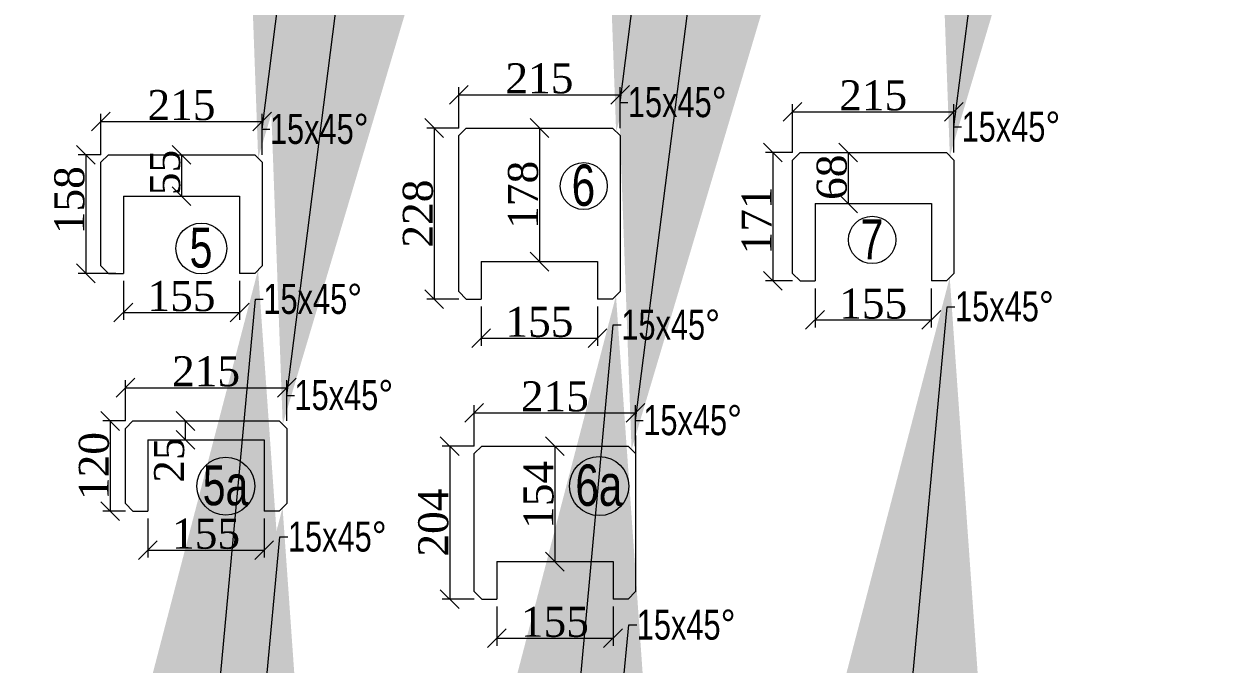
# Model space of a CAD drawing. Extents: x -1308 to 40334, y 1812 to 41869.
# Drawn here: x 29042 to 31415, y 36715 to 37995 of the extents above; entities that cross this region are included whole.
import ezdxf
from ezdxf import colors
from ezdxf.entities.mleader import LeaderData, LeaderLine
from ezdxf.math import Vec2, Vec3

# ---------------------------------------------------------------- set-up
doc = ezdxf.new("R2010")
doc.units = 0
doc.header["$LTSCALE"] = 0.4
doc.header["$MEASUREMENT"] = 0
doc.layers.get('0').update_dxf_attribs({"lineweight": 20})
doc.layers.add('Dim', color=7, linetype='Continuous', lineweight=9)
doc.styles.add('Rome', font='times.ttf')
doc.styles.get("Standard").update_dxf_attribs({"font": 'swisscl.ttf'})
doc.dimstyles.new('swaminathan$0', dxfattribs={"dimscale": 5, "dimtxt": 5, "dimasz": 3, "dimexe": 2, "dimexo": 2, "dimgap": 1, "dimtad": 1, "dimzin": 9, "dimdsep": 46, "dimtxsty": 'Standard', "dimcen": -2, "dimclrd": 256, "dimclre": 256, "dimclrt": 256, "dimadec": 0, "dimazin": 0, "dimtfac": 0.7, "dimtofl": 0, "dimtmove": 1, "dimatfit": 3, "dimfxl": 1, "dimtolj": 2, "dimtzin": 9, "dimlwd": -1, "dimlwe": -1, "dimarcsym": 0})

# ---------------------------------------------------------------- blocks, each defined once
blk = doc.blocks.new('*D1157')
at = {"layer": 'Dim', "transparency": 16777216}
for p, q in [((26613.3, 38395.3), (26613.3, 38041.5)), ((30579.3, 38395.3), (30579.3, 38041.5)), ((26688.3, 38051.5), (30504.3, 38051.5))]:
    blk.add_line(p, q, dxfattribs=at)
for points in [[(26688.3, 38064), (26688.3, 38039), (26613.3, 38051.5)], [(30504.3, 38064), (30504.3, 38039), (30579.3, 38051.5)]]:
    blk.add_solid(points, dxfattribs=at)
at = {"layer": 'Dim', "lineweight": -2, "transparency": 16777216, "insert": (28560.9, 38087.9), "char_height": 60, "attachment_point": 5, "style": 'Rome'}
blk.add_mtext('\\A2;Over all - 3966', dxfattribs=at)
blk = doc.blocks.new('_Oblique')
at = {"layer": 'Dim', "color": 0, "lineweight": -2}
blk.add_line((-0.5, -0.5), (0.5, 0.5), dxfattribs=at)
blk = doc.blocks.new('*D1053')
at = {"layer": 'Dim', "transparency": 16777216}
for p, q in [((22110.3, 29180.7), (22067.6, 29180.7)), ((22077.6, 29180.7), (22077.6, 28952.7)), ((22110.3, 28952.7), (22067.6, 28952.7))]:
    blk.add_line(p, q, dxfattribs=at)
at = {"layer": 'Dim', "transparency": 16777216, "xscale": 25, "yscale": 25, "zscale": 25}
for p, rotation in [((22077.6, 29180.7), 90), ((22077.6, 28952.7), 270)]:
    blk.add_blockref('_Oblique', p, dxfattribs=dict(at, rotation=rotation))
at = {"layer": 'Dim', "lineweight": -2, "transparency": 16777216, "insert": (22056, 29066.7), "char_height": 40, "attachment_point": 5, "rotation": 90, "style": 'Rome'}
blk.add_mtext('\\A2;228', dxfattribs=at)
blk = doc.blocks.new('*D1054')
at = {"layer": 'Dim', "transparency": 16777216}
for p, q in [((22140.3, 28942.7), (22140.3, 28890.7)), ((22295.3, 28942.7), (22295.3, 28890.7)), ((22140.3, 28900.7), (22295.3, 28900.7))]:
    blk.add_line(p, q, dxfattribs=at)
at = {"layer": 'Dim', "transparency": 16777216, "xscale": 25, "yscale": 25, "zscale": 25, "rotation": 180}
blk.add_blockref('_Oblique', (22140.3, 28900.7), dxfattribs=at)
at = {"layer": 'Dim', "transparency": 16777216, "xscale": 25, "yscale": 25, "zscale": 25}
blk.add_blockref('_Oblique', (22295.3, 28900.7), dxfattribs=at)
at = {"layer": 'Dim', "lineweight": -2, "transparency": 16777216, "insert": (22217.8, 28922.2), "char_height": 40, "attachment_point": 5, "style": 'Rome'}
blk.add_mtext('\\A2;155', dxfattribs=at)
blk = doc.blocks.new('*D1055')
at = {"layer": 'Dim', "transparency": 16777216}
for p, q in [((22110.3, 29180.7), (22110.3, 29235.1)), ((22110.3, 29225.1), (22325.3, 29225.1)), ((22325.3, 29180.7), (22325.3, 29235.1))]:
    blk.add_line(p, q, dxfattribs=at)
at = {"layer": 'Dim', "transparency": 16777216, "xscale": 25, "yscale": 25, "zscale": 25, "rotation": 180}
blk.add_blockref('_Oblique', (22110.3, 29225.1), dxfattribs=at)
at = {"layer": 'Dim', "transparency": 16777216, "xscale": 25, "yscale": 25, "zscale": 25}
blk.add_blockref('_Oblique', (22325.3, 29225.1), dxfattribs=at)
at = {"layer": 'Dim', "lineweight": -2, "transparency": 16777216, "insert": (22217.8, 29246.7), "char_height": 40, "attachment_point": 5, "style": 'Rome'}
blk.add_mtext('\\A2;215', dxfattribs=at)
blk = doc.blocks.new('*D1056')
at = {"layer": 'Dim', "transparency": 16777216}
for p, q in [((22207.8, 29180.7), (22207.8, 29180.7)), ((22217.8, 29180.7), (22217.8, 29002.7)), ((22150.3, 29002.7), (22227.8, 29002.7))]:
    blk.add_line(p, q, dxfattribs=at)
at = {"layer": 'Dim', "transparency": 16777216, "xscale": 25, "yscale": 25, "zscale": 25}
for p, rotation in [((22217.8, 29180.7), 90), ((22217.8, 29002.7), 270)]:
    blk.add_blockref('_Oblique', p, dxfattribs=dict(at, rotation=rotation))
at = {"layer": 'Dim', "lineweight": -2, "transparency": 16777216, "insert": (22196.2, 29091.7), "char_height": 40, "attachment_point": 5, "rotation": 90, "style": 'Rome'}
blk.add_mtext('\\A2;178', dxfattribs=at)
blk = doc.blocks.new('*D1046')
at = {"layer": 'Dim', "transparency": 16777216}
for p, q in [((23016.8, 29123.7), (22980.7, 29123.7)), ((22990.7, 29123.7), (22990.7, 28952.7)), ((23016.8, 28952.7), (22980.7, 28952.7))]:
    blk.add_line(p, q, dxfattribs=at)
at = {"layer": 'Dim', "transparency": 16777216, "xscale": 25, "yscale": 25, "zscale": 25}
for p, rotation in [((22990.7, 29123.7), 90), ((22990.7, 28952.7), 270)]:
    blk.add_blockref('_Oblique', p, dxfattribs=dict(at, rotation=rotation))
at = {"layer": 'Dim', "lineweight": -2, "transparency": 16777216, "insert": (22969, 29033.2), "char_height": 40, "attachment_point": 5, "rotation": 90, "style": 'Rome'}
blk.add_mtext('\\A2;171', dxfattribs=at)
blk = doc.blocks.new('*D1047')
at = {"layer": 'Dim', "transparency": 16777216}
for p, q in [((23036.8, 29123.7), (23100.9, 29123.7)), ((23090.9, 29123.7), (23090.9, 29055.7)), ((23056.8, 29055.7), (23100.9, 29055.7))]:
    blk.add_line(p, q, dxfattribs=at)
at = {"layer": 'Dim', "transparency": 16777216, "xscale": 25, "yscale": 25, "zscale": 25}
for p, rotation in [((23090.9, 29123.7), 90), ((23090.9, 29055.7), 270)]:
    blk.add_blockref('_Oblique', p, dxfattribs=dict(at, rotation=rotation))
at = {"layer": 'Dim', "lineweight": -2, "transparency": 16777216, "insert": (23069.3, 29090.8), "char_height": 40, "attachment_point": 5, "rotation": 90, "style": 'Rome'}
blk.add_mtext('\\A2;68', dxfattribs=at)
blk = doc.blocks.new('*D1048')
at = {"layer": 'Dim', "transparency": 16777216}
for p, q in [((23046.8, 28942.7), (23046.8, 28890.7)), ((23201.8, 28942.7), (23201.8, 28890.7)), ((23046.8, 28900.7), (23201.8, 28900.7))]:
    blk.add_line(p, q, dxfattribs=at)
at = {"layer": 'Dim', "transparency": 16777216, "xscale": 25, "yscale": 25, "zscale": 25, "rotation": 180}
blk.add_blockref('_Oblique', (23046.8, 28900.7), dxfattribs=at)
at = {"layer": 'Dim', "transparency": 16777216, "xscale": 25, "yscale": 25, "zscale": 25}
blk.add_blockref('_Oblique', (23201.8, 28900.7), dxfattribs=at)
at = {"layer": 'Dim', "lineweight": -2, "transparency": 16777216, "insert": (23124.3, 28922.2), "char_height": 40, "attachment_point": 5, "style": 'Rome'}
blk.add_mtext('\\A2;155', dxfattribs=at)
blk = doc.blocks.new('*D1049')
at = {"layer": 'Dim', "transparency": 16777216}
for p, q in [((23016.8, 29123.7), (23016.8, 29188.1)), ((23016.8, 29178.1), (23231.8, 29178.1)), ((23231.8, 29123.7), (23231.8, 29188.1))]:
    blk.add_line(p, q, dxfattribs=at)
at = {"layer": 'Dim', "transparency": 16777216, "xscale": 25, "yscale": 25, "zscale": 25, "rotation": 180}
blk.add_blockref('_Oblique', (23016.8, 29178.1), dxfattribs=at)
at = {"layer": 'Dim', "transparency": 16777216, "xscale": 25, "yscale": 25, "zscale": 25}
blk.add_blockref('_Oblique', (23231.8, 29178.1), dxfattribs=at)
at = {"layer": 'Dim', "lineweight": -2, "transparency": 16777216, "insert": (23124.3, 29199.7), "char_height": 40, "attachment_point": 5, "style": 'Rome'}
blk.add_mtext('\\A2;215', dxfattribs=at)
blk = doc.blocks.new('*D973')
at = {"layer": 'Dim', "transparency": 16777216}
for p, q in [((22654.4, 29147.7), (22654.4, 29092.7)), ((22664.4, 29147.7), (22664.4, 29147.7))]:
    blk.add_line(p, q, dxfattribs=at)
at = {"layer": 'Dim', "transparency": 16777216, "xscale": 25, "yscale": 25, "zscale": 25}
for p, rotation in [((22654.4, 29147.7), 90), ((22654.4, 29092.7), 270)]:
    blk.add_blockref('_Oblique', p, dxfattribs=dict(at, rotation=rotation))
at = {"layer": 'Dim', "lineweight": -2, "transparency": 16777216, "insert": (22632.8, 29124.1), "char_height": 40, "attachment_point": 5, "rotation": 90, "style": 'Rome'}
blk.add_mtext('\\A2;55', dxfattribs=at)
blk = doc.blocks.new('*D974')
at = {"layer": 'Dim', "transparency": 16777216}
for p, q in [((22546.9, 29147.7), (22516.8, 29147.7)), ((22526.8, 29147.7), (22526.8, 28989.7)), ((22566.9, 28989.7), (22516.8, 28989.7))]:
    blk.add_line(p, q, dxfattribs=at)
at = {"layer": 'Dim', "transparency": 16777216, "xscale": 25, "yscale": 25, "zscale": 25}
for p, rotation in [((22526.8, 29147.7), 90), ((22526.8, 28989.7), 270)]:
    blk.add_blockref('_Oblique', p, dxfattribs=dict(at, rotation=rotation))
at = {"layer": 'Dim', "lineweight": -2, "transparency": 16777216, "insert": (22505.2, 29087.2), "char_height": 40, "attachment_point": 5, "rotation": 90, "style": 'Rome'}
blk.add_mtext('\\A2;158', dxfattribs=at)
blk = doc.blocks.new('*D975')
at = {"layer": 'Dim', "transparency": 16777216}
for p, q in [((22576.9, 28979.7), (22576.9, 28927.7)), ((22731.9, 28979.7), (22731.9, 28927.7)), ((22576.9, 28937.7), (22731.9, 28937.7))]:
    blk.add_line(p, q, dxfattribs=at)
at = {"layer": 'Dim', "transparency": 16777216, "xscale": 25, "yscale": 25, "zscale": 25, "rotation": 180}
blk.add_blockref('_Oblique', (22576.9, 28937.7), dxfattribs=at)
at = {"layer": 'Dim', "transparency": 16777216, "xscale": 25, "yscale": 25, "zscale": 25}
blk.add_blockref('_Oblique', (22731.9, 28937.7), dxfattribs=at)
at = {"layer": 'Dim', "lineweight": -2, "transparency": 16777216, "insert": (22654.4, 28959.2), "char_height": 40, "attachment_point": 5, "style": 'Rome'}
blk.add_mtext('\\A2;155', dxfattribs=at)
blk = doc.blocks.new('*D976')
at = {"layer": 'Dim', "transparency": 16777216}
for p, q in [((22546.9, 29147.7), (22546.9, 29202.1)), ((22761.9, 29147.7), (22761.9, 29202.1)), ((22546.9, 29192.1), (22761.9, 29192.1))]:
    blk.add_line(p, q, dxfattribs=at)
at = {"layer": 'Dim', "transparency": 16777216, "xscale": 25, "yscale": 25, "zscale": 25, "rotation": 180}
blk.add_blockref('_Oblique', (22546.9, 29192.1), dxfattribs=at)
at = {"layer": 'Dim', "transparency": 16777216, "xscale": 25, "yscale": 25, "zscale": 25}
blk.add_blockref('_Oblique', (22761.9, 29192.1), dxfattribs=at)
at = {"layer": 'Dim', "lineweight": -2, "transparency": 16777216, "insert": (22654.4, 29213.7), "char_height": 40, "attachment_point": 5, "style": 'Rome'}
blk.add_mtext('\\A2;215', dxfattribs=at)
blk = doc.blocks.new('*D1260')
at = {"layer": 'Dim', "transparency": 16777216}
for p, q in [((16595.7, 29024.7), (16553, 29024.7)), ((16563, 29024.7), (16563, 28820.7)), ((16595.7, 28820.7), (16553, 28820.7))]:
    blk.add_line(p, q, dxfattribs=at)
at = {"layer": 'Dim', "transparency": 16777216, "xscale": 25, "yscale": 25, "zscale": 25}
for p, rotation in [((16563, 29024.7), 90), ((16563, 28820.7), 270)]:
    blk.add_blockref('_Oblique', p, dxfattribs=dict(at, rotation=rotation))
at = {"layer": 'Dim', "lineweight": -2, "transparency": 16777216, "insert": (16541.4, 28922.7), "char_height": 40, "attachment_point": 5, "rotation": 90, "style": 'Rome'}
blk.add_mtext('\\A2;204', dxfattribs=at)
blk = doc.blocks.new('*D1261')
at = {"layer": 'Dim', "transparency": 16777216}
for p, q in [((16625.7, 28810.7), (16625.7, 28758.6)), ((16780.7, 28810.7), (16780.7, 28758.6)), ((16625.7, 28768.6), (16780.7, 28768.6))]:
    blk.add_line(p, q, dxfattribs=at)
at = {"layer": 'Dim', "transparency": 16777216, "xscale": 25, "yscale": 25, "zscale": 25, "rotation": 180}
blk.add_blockref('_Oblique', (16625.7, 28768.6), dxfattribs=at)
at = {"layer": 'Dim', "transparency": 16777216, "xscale": 25, "yscale": 25, "zscale": 25}
blk.add_blockref('_Oblique', (16780.7, 28768.6), dxfattribs=at)
at = {"layer": 'Dim', "lineweight": -2, "transparency": 16777216, "insert": (16703.2, 28790.2), "char_height": 40, "attachment_point": 5, "style": 'Rome'}
blk.add_mtext('\\A2;155', dxfattribs=at)
blk = doc.blocks.new('*D1262')
at = {"layer": 'Dim', "transparency": 16777216}
for p, q in [((16595.7, 29024.7), (16595.7, 29079.1)), ((16595.7, 29069.1), (16810.7, 29069.1)), ((16810.7, 29024.7), (16810.7, 29079.1))]:
    blk.add_line(p, q, dxfattribs=at)
at = {"layer": 'Dim', "transparency": 16777216, "xscale": 25, "yscale": 25, "zscale": 25, "rotation": 180}
blk.add_blockref('_Oblique', (16595.7, 29069.1), dxfattribs=at)
at = {"layer": 'Dim', "transparency": 16777216, "xscale": 25, "yscale": 25, "zscale": 25}
blk.add_blockref('_Oblique', (16810.7, 29069.1), dxfattribs=at)
at = {"layer": 'Dim', "lineweight": -2, "transparency": 16777216, "insert": (16703.2, 29090.7), "char_height": 40, "attachment_point": 5, "style": 'Rome'}
blk.add_mtext('\\A2;215', dxfattribs=at)
blk = doc.blocks.new('*D1263')
at = {"layer": 'Dim', "transparency": 16777216}
for p, q in [((16703.2, 29024.7), (16703.2, 28870.7)), ((16635.7, 28870.7), (16713.2, 28870.7))]:
    blk.add_line(p, q, dxfattribs=at)
at = {"layer": 'Dim', "transparency": 16777216, "xscale": 25, "yscale": 25, "zscale": 25}
for p, rotation in [((16703.2, 29024.7), 90), ((16703.2, 28870.7), 270)]:
    blk.add_blockref('_Oblique', p, dxfattribs=dict(at, rotation=rotation))
at = {"layer": 'Dim', "lineweight": -2, "transparency": 16777216, "insert": (16681.6, 28959.7), "char_height": 40, "attachment_point": 5, "rotation": 90, "style": 'Rome'}
blk.add_mtext('\\A2;154', dxfattribs=at)
blk = doc.blocks.new('*D1265')
at = {"layer": 'Dim', "transparency": 16777216}
for p, q in [((17032.3, 28977.7), (17002.1, 28977.7)), ((17012.1, 28977.7), (17012.1, 28857.7)), ((17032.3, 28857.7), (17002.1, 28857.7))]:
    blk.add_line(p, q, dxfattribs=at)
at = {"layer": 'Dim', "transparency": 16777216, "xscale": 25, "yscale": 25, "zscale": 25}
for p, rotation in [((17012.1, 28977.7), 90), ((17012.1, 28857.7), 270)]:
    blk.add_blockref('_Oblique', p, dxfattribs=dict(at, rotation=rotation))
at = {"layer": 'Dim', "lineweight": -2, "transparency": 16777216, "insert": (16990.5, 28917.7), "char_height": 40, "attachment_point": 5, "rotation": 90, "style": 'Rome'}
blk.add_mtext('\\A2;120', dxfattribs=at)
blk = doc.blocks.new('*D1266')
at = {"layer": 'Dim', "transparency": 16777216}
for p, q in [((17062.3, 28847.7), (17062.3, 28795.6)), ((17217.3, 28847.7), (17217.3, 28795.6)), ((17062.3, 28805.6), (17217.3, 28805.6))]:
    blk.add_line(p, q, dxfattribs=at)
at = {"layer": 'Dim', "transparency": 16777216, "xscale": 25, "yscale": 25, "zscale": 25, "rotation": 180}
blk.add_blockref('_Oblique', (17062.3, 28805.6), dxfattribs=at)
at = {"layer": 'Dim', "transparency": 16777216, "xscale": 25, "yscale": 25, "zscale": 25}
blk.add_blockref('_Oblique', (17217.3, 28805.6), dxfattribs=at)
at = {"layer": 'Dim', "lineweight": -2, "transparency": 16777216, "insert": (17139.8, 28827.2), "char_height": 40, "attachment_point": 5, "style": 'Rome'}
blk.add_mtext('\\A2;155', dxfattribs=at)
blk = doc.blocks.new('*D1267')
at = {"layer": 'Dim', "transparency": 16777216}
for p, q in [((17032.3, 28977.7), (17032.3, 29032.1)), ((17032.3, 29022.1), (17247.3, 29022.1)), ((17247.3, 28977.7), (17247.3, 29032.1))]:
    blk.add_line(p, q, dxfattribs=at)
at = {"layer": 'Dim', "transparency": 16777216, "xscale": 25, "yscale": 25, "zscale": 25, "rotation": 180}
blk.add_blockref('_Oblique', (17032.3, 29022.1), dxfattribs=at)
at = {"layer": 'Dim', "transparency": 16777216, "xscale": 25, "yscale": 25, "zscale": 25}
blk.add_blockref('_Oblique', (17247.3, 29022.1), dxfattribs=at)
at = {"layer": 'Dim', "lineweight": -2, "transparency": 16777216, "insert": (17139.8, 29043.7), "char_height": 40, "attachment_point": 5, "style": 'Rome'}
blk.add_mtext('\\A2;215', dxfattribs=at)
blk = doc.blocks.new('*D1270')
at = {"layer": 'Dim', "transparency": 16777216}
for p, q in [((17052.3, 28977.7), (17122.4, 28977.7)), ((17112.4, 28952.7), (17112.4, 28977.7)), ((17072.3, 28952.7), (17122.4, 28952.7))]:
    blk.add_line(p, q, dxfattribs=at)
at = {"layer": 'Dim', "transparency": 16777216, "xscale": 25, "yscale": 25, "zscale": 25}
for p, rotation in [((17112.4, 28977.7), 90), ((17112.4, 28952.7), 270)]:
    blk.add_blockref('_Oblique', p, dxfattribs=dict(at, rotation=rotation))
at = {"layer": 'Dim', "lineweight": -2, "transparency": 16777216, "insert": (17090.8, 28925.6), "char_height": 40, "attachment_point": 5, "rotation": 90, "style": 'Rome'}
blk.add_mtext('\\A2;25', dxfattribs=at)
blk = doc.blocks.new('Rib 1 15T')
at = {"color": 0}
for p, q in [((22120.346, 29180.736), (22110.346, 29170.736)), ((22120.346, 29180.736), (22315.346, 29180.736)), ((22315.346, 29180.736), (22325.346, 29170.736)), ((22325.346, 29170.736), (22325.346, 28962.736)), ((22140.346, 29002.736), (22295.346, 29002.736)), ((22140.346, 29002.736), (22140.346, 28952.736)), ((22295.346, 29002.736), (22295.346, 28952.736)), ((22110.346, 28962.736), (22120.346, 28952.736)), ((22325.346, 28962.736), (22315.346, 28952.736)), ((22120.346, 28952.736), (22140.346, 28952.736)), ((22315.346, 28952.736), (22295.346, 28952.736))]:
    blk.add_line(p, q, dxfattribs=at)
at = {"layer": 'Dim', "lineweight": -2}
blk.add_line((22110.346, 28962.736), (22110.346, 29170.736), dxfattribs=at)
blk.add_circle((22276.833, 29103.438), 31.287, dxfattribs=at)
at = {"layer": 'Dim', "lineweight": -2, "insert": (22276.442, 29104.217), "char_height": 55, "attachment_point": 5}
blk.add_mtext('6', dxfattribs=at)
at = {"layer": 'Dim', "lineweight": -2}
for base, p1, p2, picture, middle in [((22325.346, 29225.088), (22110.346, 29170.736), (22325.346, 29170.736), '*D1055', (22217.846, 29225.088)), ((22295.346, 28900.651), (22140.346, 28952.736), (22295.346, 28952.736), '*D1054', (22217.846, 28900.651))]:
    dim = blk.add_linear_dim(base=base, p1=p1, p2=p2, dimstyle='swaminathan$0', override={"dimtxt": 8, "dimasz": 5, "dimgap": 0.25, "dimtxsty": 'Rome', "dimblk1": 'Oblique', "dimblk2": 'Oblique', "dimsah": 1}, dxfattribs=at)
    dim.commit()
    dim.dimension.update_dxf_attribs({"geometry": picture, "text_midpoint": middle, "dimtype": 128})
for base, p1, p2, picture, middle in [((22077.624, 28952.736), (22120.346, 29180.736), (22120.346, 28952.736), '*D1053', (22077.624, 29066.736)), ((22217.846, 29002.736), (22217.846, 29180.736), (22140.346, 29002.736), '*D1056', (22217.846, 29091.736))]:
    dim = blk.add_linear_dim(base=base, p1=p1, p2=p2, angle=90, dimstyle='swaminathan$0', override={"dimtxt": 8, "dimasz": 5, "dimgap": 0.25, "dimtxsty": 'Rome', "dimblk1": 'Oblique', "dimblk2": 'Oblique', "dimsah": 1}, dxfattribs=at)
    dim.commit()
    dim.dimension.update_dxf_attribs({"geometry": picture, "text_midpoint": middle, "dimtype": 128})
at = {"color": 0}
ml = blk.add_multileader_mtext('Standard', dxfattribs=at)
ml.set_content('15x45%%D')
ml.set_leader_properties(linetype='ByLayer', lineweight=-1)
ml.build(insert=Vec2(0, 0))
ml.multileader.update_dxf_attribs({"text_right_attachment_type": 6, "dogleg_length": 0.36, "arrow_head_size": 1200})
ctx = ml.context
ctx.base_point, ctx.char_height, ctx.arrow_head_size, ctx.landing_gap_size, ctx.plane_origin = Vec3(22335.569, 29214.819), 40, 1200, 0.09, Vec3(22325.346, 29170.736)
ctx.right_attachment = 6
notes = []
notes.append((ctx, [(0, (1, 1, 0), (22324.948, 29214.819), (1, 0), 10.621, [(0, [(22320.02, 29176.063)], 0, [])])]))
ctx.mtext.insert, ctx.mtext.flow_direction = Vec3(22335.659, 29235.226), 5
ml = blk.add_multileader_mtext('Standard', dxfattribs=at)
ml.set_content('15x45%%D')
ml.set_leader_properties(linetype='ByLayer', lineweight=-1)
ml.build(insert=Vec2(0, 0))
ml.multileader.update_dxf_attribs({"text_right_attachment_type": 6, "dogleg_length": 0.36, "arrow_head_size": 1200})
ctx = ml.context
ctx.base_point, ctx.char_height, ctx.arrow_head_size, ctx.landing_gap_size, ctx.plane_origin = Vec3(22326.864, 28918.311), 40, 1200, 0.09, Vec3(22316.642, 28874.228)
ctx.right_attachment = 6
notes.append((ctx, [(0, (1, 1, 0), (22316.243, 28918.311), (1, 0), 10.621, [(0, [(22319.852, 28957.242)], 0, [])])]))
ctx.mtext.insert, ctx.mtext.flow_direction = Vec3(22326.954, 28938.718), 5
for ctx, leaders in notes:
    for number, flags, end, landing, length, lines in leaders:
        leader = LeaderData()
        leader.index, (leader.has_last_leader_line, leader.has_dogleg_vector, leader.attachment_direction) = number, flags
        leader.last_leader_point, leader.dogleg_vector, leader.dogleg_length = Vec3(end), Vec3(landing), length
        for number, points, colour, breaks in lines:
            line = LeaderLine()
            line.index, line.vertices, line.color, line.breaks = number, Vec3.list(points), colors.encode_raw_color(colour), breaks
            leader.lines.append(line)
        ctx.leaders.append(leader)
blk = doc.blocks.new('Rib3 15T')
at = {"color": 0}
for p, q in [((23026.811, 29123.736), (23016.811, 29113.736)), ((23016.811, 28962.736), (23016.811, 29113.736)), ((23026.811, 29123.736), (23221.811, 29123.736)), ((23221.811, 29123.736), (23231.811, 29113.736)), ((23231.811, 29113.736), (23231.811, 28962.736)), ((23046.811, 29055.736), (23201.811, 29055.736)), ((23046.811, 29055.736), (23046.811, 28952.736)), ((23201.811, 29055.736), (23201.811, 28952.736)), ((23016.811, 28962.736), (23026.811, 28952.736)), ((23231.811, 28962.736), (23221.811, 28952.736)), ((23026.811, 28952.736), (23046.811, 28952.736)), ((23221.811, 28952.736), (23201.811, 28952.736))]:
    blk.add_line(p, q, dxfattribs=at)
at = {"layer": 'Dim', "lineweight": -2}
blk.add_circle((23122.935, 29007.372), 31.542, dxfattribs=at)
at = {"layer": 'Dim', "lineweight": -2, "insert": (23122.544, 29008.151), "char_height": 53.333, "attachment_point": 5}
blk.add_mtext('7', dxfattribs=at)
at = {"layer": 'Dim', "lineweight": -2}
for base, p1, p2, picture, middle in [((23231.811, 29178.088), (23016.811, 29113.736), (23231.811, 29113.736), '*D1049', (23124.311, 29178.088)), ((23201.811, 28900.651), (23046.811, 28952.736), (23201.811, 28952.736), '*D1048', (23124.311, 28900.651))]:
    dim = blk.add_linear_dim(base=base, p1=p1, p2=p2, dimstyle='swaminathan$0', override={"dimtxt": 8, "dimasz": 5, "dimgap": 0.25, "dimtxsty": 'Rome', "dimblk1": 'Oblique', "dimblk2": 'Oblique', "dimsah": 1}, dxfattribs=at)
    dim.commit()
    dim.dimension.update_dxf_attribs({"geometry": picture, "text_midpoint": middle, "dimtype": 128})
for base, p2, picture, middle in [((22990.702, 28952.736), (23026.811, 28952.736), '*D1046', (22990.702, 29033.236)), ((23090.882, 29055.736), (23046.811, 29055.736), '*D1047', (23090.882, 29090.79))]:
    dim = blk.add_linear_dim(base=base, p1=(23026.811, 29123.736), p2=p2, angle=90, dimstyle='swaminathan$0', override={"dimtxt": 8, "dimasz": 5, "dimgap": 0.25, "dimtxsty": 'Rome', "dimblk1": 'Oblique', "dimblk2": 'Oblique', "dimsah": 1}, dxfattribs=at)
    dim.commit()
    dim.dimension.update_dxf_attribs({"geometry": picture, "text_midpoint": middle, "dimtype": 128})
at = {"color": 0}
ml = blk.add_multileader_mtext('Standard', dxfattribs=at)
ml.set_content('15x45%%D')
ml.set_leader_properties(linetype='ByLayer', lineweight=-1)
ml.build(insert=Vec2(0, 0))
ml.multileader.update_dxf_attribs({"text_right_attachment_type": 6, "dogleg_length": 0.36, "arrow_head_size": 1200})
ctx = ml.context
ctx.base_point, ctx.char_height, ctx.arrow_head_size, ctx.landing_gap_size, ctx.plane_origin = Vec3(23242.034, 29157.819), 40, 1200, 0.09, Vec3(23231.811, 29113.736)
ctx.right_attachment = 6
notes = []
notes.append((ctx, [(0, (1, 1, 0), (23231.413, 29157.819), (1, 0), 10.621, [(0, [(23226.484, 29119.063)], 0, [])])]))
ctx.mtext.insert, ctx.mtext.flow_direction = Vec3(23242.124, 29178.226), 5
ml = blk.add_multileader_mtext('Standard', dxfattribs=at)
ml.set_content('15x45%%D')
ml.set_leader_properties(linetype='ByLayer', lineweight=-1)
ml.build(insert=Vec2(0, 0))
ml.multileader.update_dxf_attribs({"text_right_attachment_type": 6, "dogleg_length": 0.36, "arrow_head_size": 1200})
ctx = ml.context
ctx.base_point, ctx.char_height, ctx.arrow_head_size, ctx.landing_gap_size, ctx.plane_origin = Vec3(23233.329, 28918.311), 40, 1200, 0.09, Vec3(23223.106, 28874.228)
ctx.right_attachment = 6
notes.append((ctx, [(0, (1, 1, 0), (23222.708, 28918.311), (1, 0), 10.621, [(0, [(23226.317, 28957.242)], 0, [])])]))
ctx.mtext.insert, ctx.mtext.flow_direction = Vec3(23233.419, 28938.718), 5
for ctx, leaders in notes:
    for number, flags, end, landing, length, lines in leaders:
        leader = LeaderData()
        leader.index, (leader.has_last_leader_line, leader.has_dogleg_vector, leader.attachment_direction) = number, flags
        leader.last_leader_point, leader.dogleg_vector, leader.dogleg_length = Vec3(end), Vec3(landing), length
        for number, points, colour, breaks in lines:
            line = LeaderLine()
            line.index, line.vertices, line.color, line.breaks = number, Vec3.list(points), colors.encode_raw_color(colour), breaks
            leader.lines.append(line)
        ctx.leaders.append(leader)
blk = doc.blocks.new('Rib2 15T')
at = {"color": 0}
for p, q in [((22556.904, 29147.736), (22546.904, 29137.736)), ((22556.904, 29147.736), (22751.904, 29147.736)), ((22751.904, 29147.736), (22761.904, 29137.736)), ((22546.904, 28999.736), (22546.904, 29137.736)), ((22761.904, 29137.736), (22761.904, 28999.736)), ((22576.904, 29092.736), (22731.904, 29092.736)), ((22576.904, 29092.736), (22576.904, 28989.736)), ((22731.904, 29092.736), (22731.904, 28989.736)), ((22546.904, 28999.736), (22556.904, 28989.736)), ((22556.904, 28989.736), (22576.904, 28989.736)), ((22751.904, 28989.736), (22731.904, 28989.736)), ((22761.904, 28999.736), (22751.904, 28989.736))]:
    blk.add_line(p, q, dxfattribs=at)
at = {"layer": 'Dim', "lineweight": -2}
blk.add_circle((22680.751, 29022.922), 33.896, dxfattribs=at)
at = {"layer": 'Dim', "lineweight": -2, "insert": (22680.36, 29023.701), "char_height": 53.333, "attachment_point": 5}
blk.add_mtext('5', dxfattribs=at)
at = {"layer": 'Dim', "lineweight": -2}
for base, p1, p2, picture, middle in [((22761.904, 29192.088), (22546.904, 29137.736), (22761.904, 29137.736), '*D976', (22654.404, 29192.088)), ((22731.904, 28937.651), (22576.904, 28989.736), (22731.904, 28989.736), '*D975', (22654.404, 28937.651))]:
    dim = blk.add_linear_dim(base=base, p1=p1, p2=p2, dimstyle='swaminathan$0', override={"dimtxt": 8, "dimasz": 5, "dimgap": 0.25, "dimtxsty": 'Rome', "dimblk1": 'Oblique', "dimblk2": 'Oblique', "dimsah": 1}, dxfattribs=at)
    dim.commit()
    dim.dimension.update_dxf_attribs({"geometry": picture, "text_midpoint": middle, "dimtype": 128})
for base, p1, p2, picture, middle in [((22526.753, 28989.736), (22556.904, 29147.736), (22576.904, 28989.736), '*D974', (22526.753, 29087.236)), ((22654.404, 29092.736), (22654.404, 29147.736), (22654.404, 29092.736), '*D973', (22654.404, 29124.076))]:
    dim = blk.add_linear_dim(base=base, p1=p1, p2=p2, angle=90, dimstyle='swaminathan$0', override={"dimtxt": 8, "dimasz": 5, "dimgap": 0.25, "dimtxsty": 'Rome', "dimblk1": 'Oblique', "dimblk2": 'Oblique', "dimsah": 1}, dxfattribs=at)
    dim.commit()
    dim.dimension.update_dxf_attribs({"geometry": picture, "text_midpoint": middle, "dimtype": 128})
at = {"color": 0}
ml = blk.add_multileader_mtext('Standard', dxfattribs=at)
ml.set_content('15x45%%D')
ml.set_leader_properties(linetype='ByLayer', lineweight=-1)
ml.build(insert=Vec2(0, 0))
ml.multileader.update_dxf_attribs({"text_right_attachment_type": 6, "dogleg_length": 0.36, "arrow_head_size": 1200})
ctx = ml.context
ctx.base_point, ctx.char_height, ctx.arrow_head_size, ctx.landing_gap_size, ctx.plane_origin = Vec3(22772.127, 29181.819), 40, 1200, 0.09, Vec3(22761.904, 29137.736)
ctx.right_attachment = 6
notes = []
notes.append((ctx, [(0, (1, 1, 0), (22761.506, 29181.819), (1, 0), 10.621, [(0, [(22756.578, 29143.063)], 0, [])])]))
ctx.mtext.insert, ctx.mtext.flow_direction = Vec3(22772.217, 29202.226), 5
ml = blk.add_multileader_mtext('Standard', dxfattribs=at)
ml.set_content('15x45%%D')
ml.set_leader_properties(linetype='ByLayer', lineweight=-1)
ml.build(insert=Vec2(0, 0))
ml.multileader.update_dxf_attribs({"text_right_attachment_type": 6, "dogleg_length": 0.36, "arrow_head_size": 1200})
ctx = ml.context
ctx.base_point, ctx.char_height, ctx.arrow_head_size, ctx.landing_gap_size, ctx.plane_origin = Vec3(22763.422, 28955.311), 40, 1200, 0.09, Vec3(22753.2, 28911.228)
ctx.right_attachment = 6
notes.append((ctx, [(0, (1, 1, 0), (22752.802, 28955.311), (1, 0), 10.621, [(0, [(22756.411, 28994.242)], 0, [])])]))
ctx.mtext.insert, ctx.mtext.flow_direction = Vec3(22763.512, 28975.718), 5
for ctx, leaders in notes:
    for number, flags, end, landing, length, lines in leaders:
        leader = LeaderData()
        leader.index, (leader.has_last_leader_line, leader.has_dogleg_vector, leader.attachment_direction) = number, flags
        leader.last_leader_point, leader.dogleg_vector, leader.dogleg_length = Vec3(end), Vec3(landing), length
        for number, points, colour, breaks in lines:
            line = LeaderLine()
            line.index, line.vertices, line.color, line.breaks = number, Vec3.list(points), colors.encode_raw_color(colour), breaks
            leader.lines.append(line)
        ctx.leaders.append(leader)
blk = doc.blocks.new('rib 6a')
at = {"color": 0}
for p, q in [((16810.722, 29038.729), (16810.722, 28830.729)), ((16605.722, 29024.729), (16595.722, 29014.729)), ((16605.722, 29024.729), (16625.722, 29024.729)), ((16605.722, 29024.729), (16800.722, 29024.729)), ((16800.722, 29024.729), (16810.722, 29014.729)), ((16625.722, 28870.729), (16780.722, 28870.729)), ((16625.722, 28870.729), (16625.722, 28820.729)), ((16780.722, 28870.729), (16780.722, 28820.729)), ((16595.722, 28830.729), (16605.722, 28820.729)), ((16810.722, 28830.729), (16800.722, 28820.729)), ((16605.722, 28820.729), (16625.722, 28820.729)), ((16800.722, 28820.729), (16780.722, 28820.729))]:
    blk.add_line(p, q, dxfattribs=at)
at = {"layer": 'Dim', "lineweight": -2}
blk.add_line((16595.722, 28830.729), (16595.722, 29014.729), dxfattribs=at)
blk.add_circle((16762.209, 28971.43), 39.462, dxfattribs=at)
at = {"layer": 'Dim', "lineweight": -2, "insert": (16761.818, 28972.21), "char_height": 55, "attachment_point": 5}
blk.add_mtext('6a', dxfattribs=at)
at = {"layer": 'Dim', "lineweight": -2}
for base, p1, p2, picture, middle in [((16810.722, 29069.081), (16595.722, 29014.729), (16810.722, 29014.729), '*D1262', (16703.222, 29069.081)), ((16780.722, 28768.644), (16625.722, 28820.729), (16780.722, 28820.729), '*D1261', (16703.222, 28768.644))]:
    dim = blk.add_linear_dim(base=base, p1=p1, p2=p2, dimstyle='swaminathan$0', override={"dimtxt": 8, "dimasz": 5, "dimgap": 0.25, "dimtxsty": 'Rome', "dimblk1": 'Oblique', "dimblk2": 'Oblique', "dimsah": 1}, dxfattribs=at)
    dim.commit()
    dim.dimension.update_dxf_attribs({"geometry": picture, "text_midpoint": middle, "dimtype": 128})
for base, p1, p2, picture, middle in [((16563, 28820.729), (16605.722, 29024.729), (16605.722, 28820.729), '*D1260', (16563, 28922.729)), ((16703.222, 28870.729), (16703.222, 29024.729), (16625.722, 28870.729), '*D1263', (16703.222, 28959.729))]:
    dim = blk.add_linear_dim(base=base, p1=p1, p2=p2, angle=90, dimstyle='swaminathan$0', override={"dimtxt": 8, "dimasz": 5, "dimgap": 0.25, "dimtxsty": 'Rome', "dimblk1": 'Oblique', "dimblk2": 'Oblique', "dimsah": 1}, dxfattribs=at)
    dim.commit()
    dim.dimension.update_dxf_attribs({"geometry": picture, "text_midpoint": middle, "dimtype": 128})
at = {"color": 0}
ml = blk.add_multileader_mtext('Standard', dxfattribs=at)
ml.set_content('15x45%%D')
ml.set_leader_properties(linetype='ByLayer', lineweight=-1)
ml.build(insert=Vec2(0, 0))
ml.multileader.update_dxf_attribs({"text_right_attachment_type": 6, "dogleg_length": 0.36, "arrow_head_size": 1200})
ctx = ml.context
ctx.base_point, ctx.char_height, ctx.arrow_head_size, ctx.landing_gap_size, ctx.plane_origin = Vec3(16820.945, 29058.812), 40, 1200, 0.09, Vec3(16810.722, 29014.729)
ctx.right_attachment = 6
notes = []
notes.append((ctx, [(0, (1, 1, 0), (16810.324, 29058.812), (1, 0), 10.621, [(0, [(16805.396, 29020.055)], 0, [])])]))
ctx.mtext.insert, ctx.mtext.flow_direction = Vec3(16821.035, 29079.218), 5
ml = blk.add_multileader_mtext('Standard', dxfattribs=at)
ml.set_content('15x45%%D')
ml.set_leader_properties(linetype='ByLayer', lineweight=-1)
ml.build(insert=Vec2(0, 0))
ml.multileader.update_dxf_attribs({"text_right_attachment_type": 6, "dogleg_length": 0.36, "arrow_head_size": 1200})
ctx = ml.context
ctx.base_point, ctx.char_height, ctx.arrow_head_size, ctx.landing_gap_size, ctx.plane_origin = Vec3(16812.24, 28786.304), 40, 1200, 0.09, Vec3(16802.018, 28742.221)
ctx.right_attachment = 6
notes.append((ctx, [(0, (1, 1, 0), (16801.619, 28786.304), (1, 0), 10.621, [(0, [(16805.228, 28825.235)], 0, [])])]))
ctx.mtext.insert, ctx.mtext.flow_direction = Vec3(16812.33, 28806.71), 5
for ctx, leaders in notes:
    for number, flags, end, landing, length, lines in leaders:
        leader = LeaderData()
        leader.index, (leader.has_last_leader_line, leader.has_dogleg_vector, leader.attachment_direction) = number, flags
        leader.last_leader_point, leader.dogleg_vector, leader.dogleg_length = Vec3(end), Vec3(landing), length
        for number, points, colour, breaks in lines:
            line = LeaderLine()
            line.index, line.vertices, line.color, line.breaks = number, Vec3.list(points), colors.encode_raw_color(colour), breaks
            leader.lines.append(line)
        ctx.leaders.append(leader)
blk = doc.blocks.new('rib 5a')
at = {"color": 0}
for p, q in [((17042.28, 28977.729), (17032.28, 28967.729)), ((17042.28, 28977.729), (17062.28, 28977.729)), ((17042.28, 28977.729), (17237.28, 28977.729)), ((17237.28, 28977.729), (17247.28, 28967.729)), ((17032.28, 28867.729), (17032.28, 28967.729)), ((17247.28, 28967.729), (17247.28, 28867.729)), ((17062.28, 28952.729), (17217.28, 28952.729)), ((17062.28, 28952.729), (17062.28, 28857.729)), ((17217.28, 28952.729), (17217.28, 28857.729)), ((17032.28, 28867.729), (17042.28, 28857.729)), ((17247.28, 28867.729), (17237.28, 28857.729)), ((17042.28, 28857.729), (17062.28, 28857.729)), ((17237.28, 28857.729), (17217.28, 28857.729))]:
    blk.add_line(p, q, dxfattribs=at)
at = {"layer": 'Dim', "lineweight": -2}
blk.add_circle((17166.127, 28890.915), 38.543, dxfattribs=at)
at = {"layer": 'Dim', "lineweight": -2, "insert": (17165.736, 28891.694), "char_height": 53.3333, "attachment_point": 5}
blk.add_mtext('5a', dxfattribs=at)
at = {"layer": 'Dim', "lineweight": -2}
for base, p1, p2, picture, middle in [((17247.28, 29022.081), (17032.28, 28967.729), (17247.28, 28967.729), '*D1267', (17139.78, 29022.081)), ((17217.28, 28805.644), (17062.28, 28857.729), (17217.28, 28857.729), '*D1266', (17139.78, 28805.644))]:
    dim = blk.add_linear_dim(base=base, p1=p1, p2=p2, dimstyle='swaminathan$0', override={"dimtxt": 8, "dimasz": 5, "dimgap": 0.25, "dimtxsty": 'Rome', "dimblk1": 'Oblique', "dimblk2": 'Oblique', "dimsah": 1}, dxfattribs=at)
    dim.commit()
    dim.dimension.update_dxf_attribs({"geometry": picture, "text_midpoint": middle, "dimtype": 128})
for base, p1, p2, picture, middle in [((17012.129, 28857.729), (17042.28, 28977.729), (17042.28, 28857.729), '*D1265', (17012.129, 28917.729)), ((17112.414, 28977.729), (17062.28, 28952.729), (17042.28, 28977.729), '*D1270', (17112.414, 28925.614))]:
    dim = blk.add_linear_dim(base=base, p1=p1, p2=p2, angle=90, dimstyle='swaminathan$0', override={"dimtxt": 8, "dimasz": 5, "dimgap": 0.25, "dimtxsty": 'Rome', "dimblk1": 'Oblique', "dimblk2": 'Oblique', "dimsah": 1}, dxfattribs=at)
    dim.commit()
    dim.dimension.update_dxf_attribs({"geometry": picture, "text_midpoint": middle, "dimtype": 128})
at = {"color": 0}
ml = blk.add_multileader_mtext('Standard', dxfattribs=at)
ml.set_content('15x45%%D')
ml.set_leader_properties(linetype='ByLayer', lineweight=-1)
ml.build(insert=Vec2(0, 0))
ml.multileader.update_dxf_attribs({"text_right_attachment_type": 6, "dogleg_length": 0.36, "arrow_head_size": 1200})
ctx = ml.context
ctx.base_point, ctx.char_height, ctx.arrow_head_size, ctx.landing_gap_size, ctx.plane_origin = Vec3(17257.503, 29011.812), 40, 1200, 0.09, Vec3(17247.28, 28967.729)
ctx.right_attachment = 6
notes = []
notes.append((ctx, [(0, (1, 1, 0), (17246.882, 29011.812), (1, 0), 10.621, [(0, [(17241.954, 28973.055)], 0, [])])]))
ctx.mtext.insert, ctx.mtext.flow_direction = Vec3(17257.593, 29032.218), 5
ml = blk.add_multileader_mtext('Standard', dxfattribs=at)
ml.set_content('15x45%%D')
ml.set_leader_properties(linetype='ByLayer', lineweight=-1)
ml.build(insert=Vec2(0, 0))
ml.multileader.update_dxf_attribs({"text_right_attachment_type": 6, "dogleg_length": 0.36, "arrow_head_size": 1200})
ctx = ml.context
ctx.base_point, ctx.char_height, ctx.arrow_head_size, ctx.landing_gap_size, ctx.plane_origin = Vec3(17248.798, 28823.304), 40, 1200, 0.09, Vec3(17238.576, 28779.221)
ctx.right_attachment = 6
notes.append((ctx, [(0, (1, 1, 0), (17238.178, 28823.304), (1, 0), 10.621, [(0, [(17241.787, 28862.235)], 0, [])])]))
ctx.mtext.insert, ctx.mtext.flow_direction = Vec3(17248.888, 28843.71), 5
for ctx, leaders in notes:
    for number, flags, end, landing, length, lines in leaders:
        leader = LeaderData()
        leader.index, (leader.has_last_leader_line, leader.has_dogleg_vector, leader.attachment_direction) = number, flags
        leader.last_leader_point, leader.dogleg_vector, leader.dogleg_length = Vec3(end), Vec3(landing), length
        for number, points, colour, breaks in lines:
            line = LeaderLine()
            line.index, line.vertices, line.color, line.breaks = number, Vec3.list(points), colors.encode_raw_color(colour), breaks
            leader.lines.append(line)
        ctx.leaders.append(leader)

msp = doc.modelspace()

# ---------------------------------------------------------------- block references
at = {"color": 0, "xscale": 1.5, "yscale": 1.5, "zscale": 1.5}
for name, p in [('Rib 1 15T', (-3253.32, -5984.407)), ('Rib2 15T', (-4623.735, -5988.39)), ('Rib3 15T', (-3945.813, -5947.932)), ('rib 5a', (3697.257, -6265.433)), ('rib 6a', (5049.478, -6386.035))]:
    msp.add_blockref(name, p, dxfattribs=at)

# ---------------------------------------------------------------- dimensions: what is measured, and where the dimension line sits
at = {"layer": 'Dim', "lineweight": -2}
dim = msp.add_linear_dim(base=(30579.29, 38051.494), p1=(26613.29, 38405.314), p2=(30579.29, 38405.314), text='Over all - <>', dimstyle='swaminathan$0', override={"dimtxt": 12, "dimasz": 15, "dimtxsty": 'Rome', "dimsah": 1}, dxfattribs=at)
dim.commit()
dim.dimension.update_dxf_attribs({"geometry": '*D1157', "text_midpoint": (28560.929, 38051.494), "dimtype": 160})

doc.saveas('drawing.dxf')
